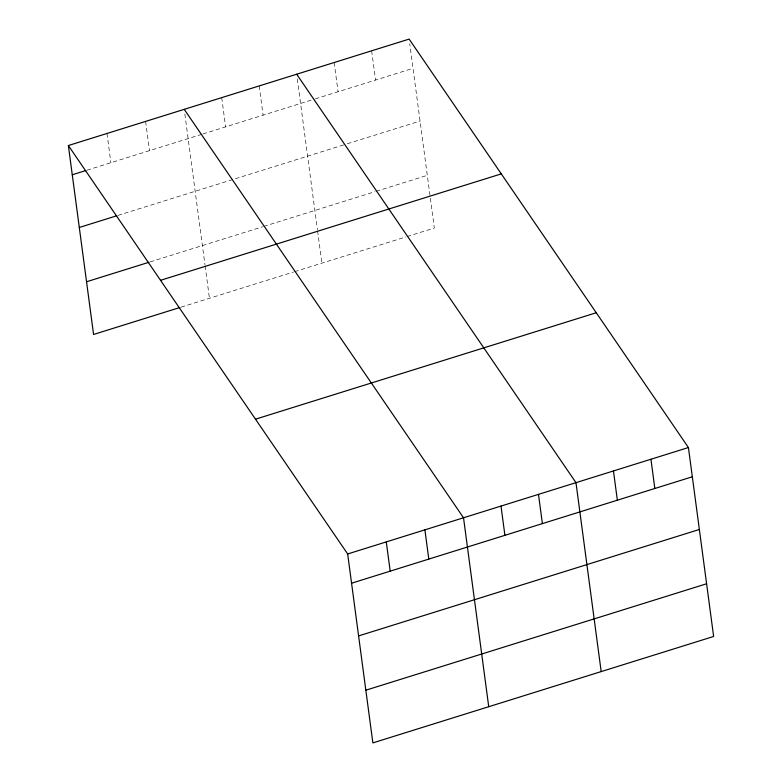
<?xml version="1.0" encoding="UTF-8"?>
<svg xmlns="http://www.w3.org/2000/svg" width="782" height="782" viewBox="0 0 782 782"><rect width="100%" height="100%" fill="white"/><g stroke="black" fill="none" stroke-linecap="round" stroke-linejoin="round"><path stroke-width="0.59" stroke-dasharray="3.91 2.93" d="M87.037 170.163L201.756 134.328M202.9 133.976L314.208 99.206M315.342 98.855L413.033 68.347M117.926 215.412L345.097 144.455M347.364 143.751L420.061 121.044M150.154 261.902L262.605 226.78M263.739 226.418L375.057 191.658M376.191 191.297L427.304 175.334M181.043 307.15L293.494 272.028M294.628 271.667L405.936 236.907M407.08 236.545L434.333 228.031L409.748 43.782M371.646 50.81L375.546 80.047M334.158 62.511L338.068 91.758M297.307 78.904L317.414 229.625M317.57 230.817L321.891 263.153M259.194 85.932L263.094 115.179M221.707 97.633L225.617 126.88M184.855 114.025L204.962 264.746M205.119 265.939L209.439 298.274M145.608 121.406L149.509 150.652M106.987 133.468L110.888 162.715"/><path stroke-width="1.17" d="M68.366 145.53L409.133 39.1L688.424 447.539L713.634 636.47L372.867 742.9L347.667 553.969L68.366 145.53L93.576 334.461L179.909 307.502M72.276 174.777L85.903 170.515M79.305 227.474L116.782 215.764M86.548 281.764L149.02 262.253M160.535 280.318L501.291 173.887M255.499 419.181L596.255 312.751M347.667 553.969L688.424 447.539M351.568 583.216L692.324 476.785M358.596 635.913L699.352 529.482M365.839 690.203L706.596 583.773M296.681 74.222L575.972 482.66L601.182 671.591M184.229 109.343L463.521 517.782L488.73 706.713M650.937 459.249L654.837 488.486M613.45 470.95L617.36 500.197M538.485 494.371L542.385 523.608M501.008 506.071L504.908 535.318M424.9 529.844L428.8 559.091M386.279 541.906L390.189 571.153"/></g></svg>
